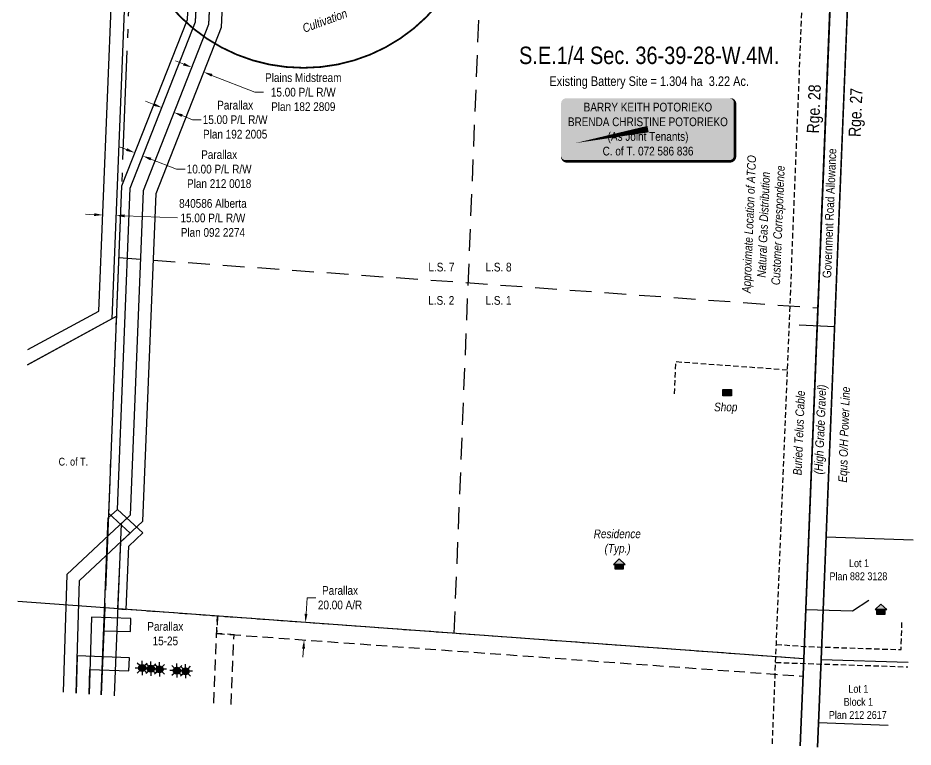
# Model space of a CAD drawing. Extents: x 302350 to 304876, y 5808283 to 5811113.
# Drawn here: x 302350 to 303379, y 5808283 to 5809120 of the extents above; entities that cross this region are included whole.
import ezdxf
from ezdxf.enums import TextEntityAlignment as Align

# ---------------------------------------------------------------- set-up
doc = ezdxf.new("R2010")
doc.units = 0
doc.header["$LTSCALE"] = 5
doc.header["$PDMODE"] = 34
doc.header["$PDSIZE"] = 0.03
for name, pattern in [('foc-ACCESSROAD', [3.75, 2.5, -1.25]), ('foc-BUFFER', [16.75, 15, -1.75]), ('foc-LSD', [8, 5, -3]), ('foc-QUARTERLINE', [33, 25, -3, 2, -3]), ('UG_PIPE', [1.875, 1.25, -0.625])]:
    doc.linetypes.add(name, pattern=pattern)
doc.layers.get('Defpoints').update_dxf_attribs({"color": 9})
for name, color, linetype in [('AS-OWNER', 7, 'Continuous'), ('AS-PIPE-UG', 44, 'UG_PIPE'), ('AS-PIPE-UG-T', 44, 'Continuous'), ('AS-POWER', 104, 'foc-POWER'), ('AS-RESIDENCE', 14, 'Continuous'), ('AS-TELEPHONE-T', 224, 'Continuous'), ('AS-TELUS', 224, 'foc-TEL'), ('AUX-BUFFER', 7, 'foc-BUFFER'), ('C-RW', 13, 'Continuous'), ('C-SYMBOL', 7, 'Continuous'), ('C-WS', 13, 'foc-ACCESSROAD'), ('C-WS-S', 8, 'Continuous'), ('D-TXT', 6, 'Continuous'), ('F-RW', 190, 'Continuous'), ('L-AREAREQUIRED', 7, 'Continuous'), ('L-QSEC', 8, 'foc-QUARTERLINE'), ('L-ROAD-T', 7, 'Continuous'), ('L-SEC', 7, 'Continuous'), ('L-SECTION-LSD', 7, 'foc-LSD'), ('L-TITLEDB', 4, 'Continuous'), ('L-TITLEDB-T', 4, 'Continuous')]:
    doc.layers.add(name, color=color, linetype=linetype)
for name, color, linetype, lineweight in [('C-RW-T', 13, 'Continuous', 9), ('F-RW-T', 190, 'Continuous', 9), ('T-TEXT', 48, 'Continuous', 18)]:
    doc.layers.add(name, color=color, linetype=linetype, lineweight=lineweight)
doc.styles.add('100L', font='ARIALN.TTF', dxfattribs={"height": 11})
doc.styles.add('175L', font='ARIALN.TTF', dxfattribs={"height": 20})
doc.styles.add('80', font='ARIALN.TTF', dxfattribs={"height": 10})
doc.styles.add('80CG', font='ARIALN.TTF', dxfattribs={"height": 10})
doc.styles.add('80L', font='ARIALN.TTF', dxfattribs={"height": 10})
doc.styles.add('80LS', font='ARIALNI.TTF', dxfattribs={"height": 10})
doc.styles.add('foc-LtypeFont', font='ARIALN.TTF', dxfattribs={"height": 7.35})
doc.styles.add('TXT', font='ARIALN.TTF', dxfattribs={"height": 0.2})
doc.linetypes.add('foc-POWER', pattern='A,6,-1,["P",foc-LtypeFont,S=0.2,R=0,X=-0.625,Y=-0.75],-1.24,4', length=12.24)
doc.linetypes.add('foc-POWER-NOLINE', pattern='A,0,-4,["P",foc-LtypeFont,S=0.2,R=0,X=-0.625,Y=-0.75],-8.24', length=12.24)
doc.linetypes.add('foc-TEL', pattern='A,2,-1,["T",foc-LtypeFont,S=0.2,R=0,X=-0.425,Y=-0.75],-1.24,8', length=12.24)
doc.linetypes.add('foc-TEL-NOLINE', pattern='A,0,-2,["T",foc-LtypeFont,S=0.2,R=0,X=-0.425,Y=-0.75],-10.24', length=12.24)
doc.dimstyles.new('Compass 5 000', dxfattribs={"dimscale": 5, "dimtxt": 9, "dimasz": 2, "dimexe": 0.2, "dimexo": 0.0625, "dimgap": 0.5, "dimtad": 0, "dimtih": 1, "dimtoh": 1, "dimzin": 0, "dimdsep": 46, "dimtxsty": '80CG', "dimcen": 0.1, "dimse1": 1, "dimse2": 1, "dimclrd": 256, "dimclrt": 256, "dimaunit": 1, "dimadec": 4, "dimazin": 0, "dimtfac": 0.06, "dimtofl": 0, "dimtmove": 0, "dimatfit": 1, "dimfxl": 0.2, "dimtolj": 1, "dimtzin": 0, "dimlwd": -1, "dimarcsym": 0})

# ---------------------------------------------------------------- blocks, each defined once
blk = doc.blocks.new('GAS')
h = blk.add_hatch(color=255)
h.dxf.hatch_style = 1
edge = h.paths.add_edge_path()
edge.add_arc((0, 0), 0.9, 0, 360)
for p, q in [((-0.81, 0), (-1.62, 0)), ((-0.57, 0.57), (-1.14, 1.14)), ((0, 0.81), (0, 1.62)), ((0.57, 0.57), (1.14, 1.14)), ((1.62, 0), (0.81, 0)), ((-0.57, -0.57), (-1.14, -1.14)), ((0, -0.81), (0, -1.62)), ((1.14, -1.14), (0.57, -0.57))]:
    blk.add_line(p, q)
blk.add_circle((0, 0), 0.8)
blk = doc.blocks.new('*D49')
at = {"layer": 'C-RW-T', "transparency": 16777216}
for p, q in [((302437.4, 5808894.4), (302427.4, 5808894.8)), ((302472.4, 5808893), (302533.1, 5808890.6))]:
    blk.add_line(p, q, dxfattribs=at)
for points in [[(302437.5, 5808896.1), (302437.3, 5808892.8), (302447.4, 5808894)], [(302472.4, 5808894.7), (302472.3, 5808891.4), (302462.4, 5808893.4)]]:
    blk.add_solid(points, dxfattribs=at)
at = {"layer": 'Defpoints', "color": 0, "transparency": 16777216}
for p in [(302456.4, 5809116), (302471.4, 5809115.4), (302447.4, 5808894)]:
    blk.add_point(p, dxfattribs=at)
at = {"layer": 'C-RW-T', "transparency": 16777216, "insert": (302573.9, 5808890.6), "char_height": 10, "attachment_point": 5, "style": '80CG'}
blk.add_mtext('\\A1;840586 Alberta\\P15.00 P/L R/W\\PPlan 092 2274', dxfattribs=at)
blk = doc.blocks.new('*D50')
at = {"layer": 'Defpoints', "color": 0, "transparency": 16777216}
for p in [(302552.8, 5809071.9), (302566.7, 5809066.4), (302563.5, 5809058.2)]:
    blk.add_point(p, dxfattribs=at)
at = {"layer": 'F-RW-T', "transparency": 16777216}
for p, q in [((302540.3, 5809067.4), (302530.9, 5809071)), ((302572.8, 5809054.5), (302622.1, 5809035.1)), ((302622.1, 5809035.1), (302632.1, 5809035.1))]:
    blk.add_line(p, q, dxfattribs=at)
for points in [[(302540.9, 5809068.9), (302539.6, 5809065.8), (302549.6, 5809063.7)], [(302573.4, 5809056.1), (302572.2, 5809053), (302563.5, 5809058.2)]]:
    blk.add_solid(points, dxfattribs=at)
at = {"layer": 'F-RW-T', "transparency": 16777216, "insert": (302677.8, 5809035.1), "char_height": 10, "attachment_point": 5, "style": '80CG'}
blk.add_mtext('\\A1;Plains Midstream\\P15.00 P/L R/W\\PPlan 182 2809', dxfattribs=at)
blk = doc.blocks.new('*D51')
at = {"layer": 'C-RW-T', "transparency": 16777216}
for p, q in [((302505.9, 5809021.1), (302496.6, 5809024.7)), ((302538.4, 5809008.2), (302550.4, 5809003.5)), ((302550.4, 5809003.5), (302560.4, 5809003.5))]:
    blk.add_line(p, q, dxfattribs=at)
for points in [[(302506.5, 5809022.6), (302505.3, 5809019.5), (302515.2, 5809017.4)], [(302539.1, 5809009.8), (302537.8, 5809006.7), (302529.1, 5809011.9)]]:
    blk.add_solid(points, dxfattribs=at)
at = {"layer": 'Defpoints', "color": 0, "transparency": 16777216}
for p in [(302513.6, 5809013.3), (302527.5, 5809007.8), (302529.1, 5809011.9)]:
    blk.add_point(p, dxfattribs=at)
at = {"layer": 'C-RW-T', "transparency": 16777216, "insert": (302599.5, 5809003.5), "char_height": 10, "attachment_point": 5, "style": '80CG'}
blk.add_mtext('\\A1;Parallax\\P15.00 P/L R/W\\PPlan 192 2005', dxfattribs=at)
blk = doc.blocks.new('*D52')
at = {"layer": 'C-RW-T', "transparency": 16777216}
for p, q in [((302474.7, 5808969.2), (302465.4, 5808972.9)), ((302502.6, 5808958.2), (302532, 5808946.7)), ((302532, 5808946.7), (302542, 5808946.7))]:
    blk.add_line(p, q, dxfattribs=at)
for points in [[(302475.3, 5808970.8), (302474.1, 5808967.7), (302484, 5808965.6)], [(302503.2, 5808959.8), (302502, 5808956.7), (302493.3, 5808961.9)]]:
    blk.add_solid(points, dxfattribs=at)
at = {"layer": 'Defpoints', "color": 0, "transparency": 16777216}
for p in [(302492.2, 5808986.3), (302501.5, 5808982.6), (302493.3, 5808961.9)]:
    blk.add_point(p, dxfattribs=at)
at = {"layer": 'C-RW-T', "transparency": 16777216, "insert": (302581.1, 5808946.7), "char_height": 10, "attachment_point": 5, "style": '80CG'}
blk.add_mtext('\\A1;Parallax\\P10.00 P/L R/W\\PPlan 212 0018', dxfattribs=at)
blk = doc.blocks.new('*D53')
at = {"layer": 'C-RW-T', "transparency": 16777216}
for p, q in [((302681, 5808435.7), (302682.4, 5808454.2)), ((302682.4, 5808454.2), (302692.4, 5808454.2)), ((302678.1, 5808395.8), (302677.4, 5808385.8))]:
    blk.add_line(p, q, dxfattribs=at)
for points in [[(302679.4, 5808435.8), (302682.7, 5808435.6), (302680.3, 5808425.7)], [(302676.5, 5808395.9), (302679.8, 5808395.7), (302678.8, 5808405.8)]]:
    blk.add_solid(points, dxfattribs=at)
at = {"layer": 'Defpoints', "color": 0, "transparency": 16777216}
for p in [(302729.4, 5808422.2), (302678.8, 5808405.8), (302727.9, 5808402.2)]:
    blk.add_point(p, dxfattribs=at)
at = {"layer": 'C-RW-T', "transparency": 16777216, "insert": (302720.1, 5808454.2), "char_height": 10, "attachment_point": 5, "style": '80CG'}
blk.add_mtext('\\A1;Parallax\\P20.00 A/R', dxfattribs=at)
blk = doc.blocks.new('*U55')
h = blk.add_hatch(color=59)
edge = h.paths.add_edge_path()
edge.add_line((-94, -37), (94, -37))
edge.add_arc((94, -31), 6, 270, 360)
edge.add_line((100, -31), (100, 29.5))
edge.add_arc((94, 29.5), 6, 0, 90)
edge.add_line((94, 35.5), (-94, 35.5))
edge.add_arc((-94, 29.5), 6, 90, 180)
edge.add_line((-100, 29.5), (-100, -31))
edge.add_arc((-94, -31), 6, 180, 270)
at = {"color": 1, "flags": 128}
blk.add_lwpolyline([(-94, -37, 3, 3, 0), (94, -37, 3, 3, 0.414214), (100, -31, 3, 3, 0), (100, 29.5, 3, 0, 0.414214), (94, 35.5, 0, 0, 0), (-94, 35.5, 0, 0, 0.414214), (-100, 29.5, 0, 0, 0), (-100, -31, 0, 3, 0.414214)], format="xyseb", close=True, dxfattribs=at)
blk.add_lwpolyline([(-84.2, -16.2, 0, 7.5, 0), (0, 0, 0, 0, 0)], format="xyseb", dxfattribs=at)
at = {"color": 1, "style": '80'}
blk.add_attdef('ENTER_TEXT_001', (-36, -5), '', height=10, dxfattribs=at)
blk = doc.blocks.new('res_occ')
for points in [[(0.1, 0.89), (-1.26, -0.37), (1.46, -0.37)], [(-0.9, -1.43), (1.1, -1.43), (1.1, -0.37), (-0.9, -0.37)]]:
    blk.add_hatch(color=14).paths.add_polyline_path(points)
at = {"color": 14}
for points in [[(0.1, 0.89), (-1.26, -0.37), (1.46, -0.37)], [(-0.9, -1.43), (1.1, -1.43), (1.1, -0.37), (-0.9, -0.37)]]:
    blk.add_lwpolyline(points, close=True, dxfattribs=at)
blk = doc.blocks.new('res_other')
blk.add_hatch(color=14).paths.add_polyline_path([(-1.09, 0.73), (0.91, 0.73), (0.91, -0.69), (-1.09, -0.69)])
at = {"color": 14}
blk.add_lwpolyline([(-1.09, 0.73), (0.91, 0.73), (0.91, -0.69), (-1.09, -0.69)], close=True, dxfattribs=at)

msp = doc.modelspace()

# ---------------------------------------------------------------- linework, layer by layer
at = {"layer": 'AS-PIPE-UG', "flags": 128}
for points in [[(303217.162, 5808286.419), (303220.932, 5808379.845), (303221.773, 5808400.662), (303234.492, 5808715.821), (303253.59, 5809188.977), (303259.984, 5809188.524), (303286.534, 5809186.647), (303306.96, 5809191.862), (303340.441, 5809190.571), (303342.005, 5809229.315), (303369.359, 5809906.899), (303369.369, 5809907.154), (303371.451, 5809958.719), (303338.021, 5809961.104), (303318.946, 5809962.464), (303318.098, 5809962.524), (303317.948, 5809962.535), (302519.303, 5810019.522), (302520.029, 5810037.831), (302413.492, 5810045.221)], [(303234.492, 5808715.821), (303105.823, 5808725.183), (303104.312, 5808687.179)], [(303221.773, 5808400.662), (303254.992, 5808398.245), (303274.8, 5808397.588), (303365.16, 5808394.597), (303366.196, 5808425.905)], [(303220.932, 5808379.845), (303373.059, 5808374.809)]]:
    msp.add_lwpolyline(points, dxfattribs=at)
at = {"layer": 'AS-POWER', "linetype": 'foc-POWER-NOLINE', "flags": 128}
msp.add_lwpolyline([(303269.171, 5808282.628), (303273.339, 5808383.386), (303305.881, 5809189.665), (303338.433, 5809995.972), (303342.464, 5810095.36)], dxfattribs=at)
at = {"layer": 'AS-POWER', "flags": 128}
msp.add_lwpolyline([(303247.89, 5808767.64), (303288.781, 5808765.99)], dxfattribs=at)
at = {"layer": 'AS-RESIDENCE', "color": 14}
msp.add_lwpolyline([(303160.192, 5808693.457), (303170.192, 5808693.457), (303170.192, 5808686.319), (303160.192, 5808686.319)], close=True, dxfattribs=at)
at = {"layer": 'AS-TELUS', "linetype": 'foc-TEL-NOLINE', "flags": 128}
msp.add_lwpolyline([(303249.1, 5808284.089), (303253.235, 5808384.052), (303287.243, 5809226.645)], dxfattribs=at)
at = {"layer": 'AS-TELUS', "flags": 128}
msp.add_lwpolyline([(303255.519, 5808440.635), (303309.344, 5808439.047), (303328.067, 5808451.624)], dxfattribs=at)
at = {"layer": 'AUX-BUFFER', "color": 251, "linetype": 'foc-BUFFER', "const_width": 1.999, "flags": 128}
msp.add_lwpolyline([(302677.528, 5809462.122), (302678.528, 5809462.122, -0.41421356), (302877.515, 5809263.135), (302877.515, 5809262.135, -0.41421356), (302678.528, 5809063.148), (302677.528, 5809063.148, -0.41421356), (302478.541, 5809262.135), (302478.541, 5809263.135, -0.41421356)], format="xyb", close=True, dxfattribs=at)
at = {"layer": 'C-RW', "flags": 128}
for points in [[(302445.333, 5808342.561), (302453.635, 5808546.062), (302464.033, 5808555.812), (302478.791, 5808925.017), (302554.09, 5809116.136), (302560.121, 5809241.961), (302515.391, 5809245.137), (302471.949, 5809303.971), (302484.545, 5809312.164), (302523.35, 5809259.61), (302575.805, 5809255.886), (302568.954, 5809112.943), (302493.678, 5808921.881), (302478.775, 5808549.073), (302468.377, 5808539.323), (302460.32, 5808341.936), (302460.225, 5808341.477)], [(302361.288, 5808739.328), (302442.916, 5808783.626), (302462.778, 5809274.047), (302477.736, 5809272.863), (302477.735, 5809272.858), (302457.573, 5808774.703), (302360.596, 5808722.033)], [(302445.333, 5808342.561), (302448.405, 5808416.334), (302479.003, 5808415.38), (302479.468, 5808430.372), (302434.391, 5808431.77), (302431.603, 5808343.559)], [(302431.603, 5808343.559), (302432.498, 5808371.873), (302477.423, 5808370.224), (302477.974, 5808385.214), (302417.982, 5808387.415), (302416.63, 5808344.649)]]:
    msp.add_lwpolyline(points, dxfattribs=at)
msp.add_lwpolyline([(302555.808, 5809151.974), (302545.817, 5809152.675), (302544.181, 5809118.264), (302468.867, 5808927.108), (302454.204, 5808560.304), (302453.856, 5808551.592), (302478.837, 5808528.568), (302467.505, 5808517.942), (302464.382, 5808441.439), (302474.361, 5808440.713), (302477.33, 5808513.446), (302493.525, 5808528.632), (302464.033, 5808555.812), (302478.791, 5808925.017), (302554.09, 5809116.136)], close=True, dxfattribs=at)
at = {"layer": 'C-WS', "flags": 128}
for points in [[(302574.895, 5808333.135), (302579.057, 5808433.097), (302449.496, 5808442.522), (302445.333, 5808342.561)], [(302594.861, 5808331.683), (302598.217, 5808411.65), (302578.225, 5808413.104)]]:
    msp.add_lwpolyline(points, dxfattribs=at)
msp.add_lwpolyline([(303252.408, 5808364.059), (303253.235, 5808384.052), (302579.057, 5808433.097), (302578.225, 5808413.104)], close=True, dxfattribs=at)
at = {"layer": 'F-RW', "flags": 128}
msp.add_lwpolyline([(302416.63, 5808344.649), (302420.721, 5808474.074), (302493.518, 5808542.334), (302508.564, 5808918.745), (302583.819, 5809109.75), (302585.023, 5809134.886), (302647.754, 5809130.48), (302649.94, 5809161.608), (302634.922, 5809162.632), (302633.789, 5809146.497), (302570.775, 5809150.923), (302568.954, 5809112.943), (302493.678, 5808921.881), (302478.775, 5808549.073), (302405.924, 5808480.763), (302401.657, 5808345.738)], dxfattribs=at)
at = {"layer": 'L-QSEC'}
for p, q in [((302481.671, 5809247.396), (302449.496, 5808442.522)), ((302449.496, 5808442.522), (302445.333, 5808342.561))]:
    msp.add_line(p, q, dxfattribs=at)
at = {"layer": 'L-SEC'}
for p, q in [((303285.781, 5809190.44), (303253.235, 5808384.052)), ((303305.881, 5809189.665), (303273.339, 5808383.386)), ((302449.496, 5808442.522), (302349.713, 5808449.772)), ((303253.235, 5808384.052), (302449.496, 5808442.522)), ((303253.235, 5808384.052), (303249.1, 5808284.095)), ((303273.339, 5808383.386), (303269.171, 5808282.635)), ((303273.339, 5808383.386), (303373.271, 5808380.077))]:
    msp.add_line(p, q, dxfattribs=at)
at = {"layer": 'L-SECTION-LSD'}
msp.add_line((302851.366, 5808413.287), (302883.728, 5809218.985), dxfattribs=at)
at = {"layer": 'L-TITLEDB'}
msp.add_line((302360.596, 5808722.021), (302462.883, 5808777.586), dxfattribs=at)
at = {"layer": 'L-TITLEDB', "flags": 128}
for points in [[(303279.026, 5808524.26), (303378.959, 5808520.951)], [(303270.347, 5808311.064), (303350.24, 5808307.84)]]:
    msp.add_lwpolyline(points, dxfattribs=at)

# ---------------------------------------------------------------- block references
at = {"layer": 'AS-RESIDENCE', "xscale": 4.999999999999993, "yscale": 4.999999999999993, "zscale": 4.999999999999993}
for name, p in [('res_other', (303165.663, 5808689.754)), ('res_occ', (303040.648, 5808494.416)), ('res_occ', (303341.475, 5808442.473))]:
    msp.add_blockref(name, p, dxfattribs=at)
at = {"layer": 'C-WS-S', "xscale": 4.999670399999995, "yscale": 4.999670399999995, "zscale": 4.999670399999995}
for p in [(302492.584, 5808373.451), (302502.571, 5808372.716), (302512.558, 5808371.981), (302532.464, 5808370.513), (302542.451, 5808369.778)]:
    msp.add_blockref('GAS', p, dxfattribs=at)

# ---------------------------------------------------------------- texts
at = {"layer": 'AS-POWER', "insert": (303292.772, 5808586.511), "char_height": 10, "attachment_point": 1, "rotation": 88.115307, "style": '80L'}
msp.add_mtext_dynamic_manual_height_columns('\\pi0.32626;{\\fArial Narrow|b0|i1|c0|p34;Equs O/H Power Line}', width=109.9704, gutter_width=49.95, heights=[0], dxfattribs=at)
at = {"layer": 'AS-RESIDENCE', "char_height": 9.99755, "attachment_point": 1, "style": 'TXT'}
for s, insert in [('\\pi24.081;{\\fArial Narrow|b0|i1|c0|p34;Shop}', (303126.093, 5808678.417)), ('\\pi10.288;{\\fArial Narrow|b0|i1|c0|p34;Residence\\P\\pi22.788;(Typ.)}', (303001.491, 5808532.641))]:
    msp.add_mtext_dynamic_manual_height_columns(s, width=73.85063, gutter_width=1, heights=[0], dxfattribs=dict(at, insert=insert))
at = {"layer": 'AS-TELEPHONE-T', "insert": (303240.75, 5808594.914), "char_height": 9.99997, "attachment_point": 1, "rotation": 87.688889, "style": '80L'}
msp.add_mtext_dynamic_manual_height_columns('\\pi0.31102;{\\fArial Narrow|b0|i1|c0|p34;Buried Telus Cable}', width=97.25889, gutter_width=49.999, heights=[0], dxfattribs=at)
at = {"layer": 'C-RW-T', "insert": (302519.217, 5808412.877), "char_height": 10, "attachment_point": 5, "style": '80CG'}
msp.add_mtext('\\A1;Parallax\\P15-25', dxfattribs=at)
at = {"layer": 'C-SYMBOL', "color": 3, "style": '175L'}
msp.add_text('S.E.1/4 Sec. 36-39-28-W.4M.', height=20, dxfattribs=at).set_placement((303075.538, 5809061.49), align=Align.BOTTOM_CENTER)
at = {"layer": 'D-TXT', "color": 3, "char_height": 14, "attachment_point": 1, "rotation": 87.688143, "style": '80L'}
for s, width, insert in [('Rge. 28', 73.75526, (303256.657, 5808988.114)), ('Rge. 27', 63.86109, (303304.645, 5808984.053))]:
    msp.add_mtext_dynamic_manual_height_columns(s, width=width, gutter_width=47.5, heights=[0], dxfattribs=dict(at, insert=insert))
at = {"layer": 'L-AREAREQUIRED', "color": 5, "style": '100L'}
msp.add_text('Existing Battery Site = 1.304 ha  3.22 Ac.', height=10.99927, dxfattribs=at).set_placement((303075.538, 5809038.992), align=Align.BOTTOM_CENTER)
at = {"layer": 'L-ROAD-T', "style": '80L'}
msp.add_text('Government Road Allowance', height=10, rotation=87.688784, dxfattribs=at).set_placement((303282.767, 5808896.04), align=Align.MIDDLE_CENTER)
at = {"layer": 'L-TITLEDB-T', "char_height": 8.99937, "attachment_point": 1, "style": '80L'}
for s, width, insert in [('\\pi22.22;C. of T.', 76.87066, (302374.313, 5808615.075)), ('\\pi28.291;Lot 1\\P\\pi5.8142;Plan 882 3128', 76.87066, (303277.012, 5808498.395)), ('\\pi22.906;Lot 1\\P\\pi17.479;Block 1\\P\\pi0.44094;Plan 212 2617', 66.09968, (303281.674, 5808354.053))]:
    msp.add_mtext_dynamic_manual_height_columns(s, width=width, gutter_width=45, heights=[0], dxfattribs=dict(at, insert=insert))
at = {"layer": 'T-TEXT', "style": '80LS'}
for s, height, rotation, p in [('Cultivation', 9.99934, 20, (302702.56, 5809117.221)), ('(High Grade Gravel)', 10, 87.688784, (303272.122, 5808647.565))]:
    msp.add_text(s, height=height, rotation=rotation, dxfattribs=at).set_placement(p, align=Align.MIDDLE_CENTER)

# ---------------------------------------------------------------- dimensions: what is measured, and where the dimension line sits
at = {"layer": 'C-RW-T'}
for base, p1, p2, angle, text, picture, middle in [((302447.387, 5808894.03), (302471.363, 5809115.411), (302456.378, 5809116.018), 177.680794, '840586 Alberta\\P15.00 P/L R/W\\PPlan 092 2274', '*D49', (302573.949, 5808890.56)), ((302529.141, 5809011.891), (302513.576, 5809013.307), (302527.532, 5809007.808), 338.495945, 'Parallax\\P15.00 P/L R/W\\PPlan 192 2005', '*D51', (302599.517, 5809003.503)), ((302493.32, 5808961.895), (302492.177, 5808986.272), (302501.481, 5808982.606), 338.495945, 'Parallax\\P10.00 P/L R/W\\PPlan 212 0018', '*D52', (302581.051, 5808946.669)), ((302678.843, 5808405.785), (302729.397, 5808422.16), (302727.946, 5808402.213), 265.839205, 'Parallax\\P20.00 A/R', '*D53', (302720.098, 5808454.163))]:
    dim = msp.add_linear_dim(base=base, p1=p1, p2=p2, angle=angle, text=text, dimstyle='Compass 5 000', dxfattribs=at)
    dim.commit()
    dim.dimension.update_dxf_attribs({"geometry": picture, "text_midpoint": middle, "dimtype": 161})
at = {"layer": 'F-RW-T'}
dim = msp.add_linear_dim(base=(302563.51, 5809058.205), p1=(302552.767, 5809071.858), p2=(302566.723, 5809066.36), angle=338.495945, text='Plains Midstream\\P15.00 P/L R/W\\PPlan 182 2809', dimstyle='Compass 5 000', dxfattribs=at)
dim.commit()
dim.dimension.update_dxf_attribs({"geometry": '*D50', "text_midpoint": (302677.76, 5809035.105), "dimtype": 161})

# ---------------------------------------------------------------- next in the draw order: texts
at = {"layer": 'AS-PIPE-UG-T', "insert": (303208.481, 5808882.811), "char_height": 9.99915, "width": 158.58584, "attachment_point": 5, "rotation": 87.688644, "style": '80CG', "bg_fill": 3, "box_fill_scale": 1.15, "bg_fill_color": 256, "bg_fill_true_color": 256, "bg_fill_transparency": 0}
msp.add_mtext('\\A1;{\\fArial Narrow|b0|i1|c0|p34;Approximate Location of ATCO\\PNatural Gas Distribution\\PCustomer Correspondence}', dxfattribs=at)

# ---------------------------------------------------------------- next in the draw order: linework, layer by layer
at = {"layer": 'L-SECTION-LSD'}
msp.add_line((302465.585, 5808845.026), (303269.508, 5808787.246), dxfattribs=at)

# ---------------------------------------------------------------- next in the draw order: block references
at = {"layer": 'AS-OWNER'}
ref = msp.add_blockref('*U55', (303074.213, 5808992.715), dxfattribs=at)
ref.add_attrib('ENTER_TEXT_001', 'BARRY KEITH POTORIEKO', (303000.199, 5809012.974), dxfattribs={"layer": '0', "color": 1, "height": 10, "style": '80'})
ref.add_attrib('ENTER_TEXT_002', 'BRENDA CHRISTINE POTORIEKO', (302982.071, 5808996.13), dxfattribs={"layer": '0', "color": 1, "height": 10, "style": '80'})
ref.add_attrib('ENTER_TEXT_003', '(As Joint Tenants)', (303027.733, 5808979.293), dxfattribs={"layer": '0', "color": 1, "height": 10, "style": '80'})
ref.add_attrib('ENTER_TEXT_004', 'C. of T. 072 586 836', (303021.982, 5808962.449), dxfattribs={"layer": '0', "color": 1, "height": 10, "style": '80'})

# ---------------------------------------------------------------- next in the draw order: texts
at = {"layer": 'L-SECTION-LSD', "char_height": 10, "attachment_point": 1, "style": '100L', "bg_fill": 3, "box_fill_scale": 1.5, "bg_fill_color": 256, "bg_fill_transparency": 0}
for s, width, insert in [('\\pi2.3061;L.S. 7', 30.88047, (302819.382, 5808839.173)), ('L.S. 8', 30.40114, (302887.342, 5808839.173)), ('\\pi2.1405;L.S. 2', 30.65342, (302819.382, 5808800.888)), ('L.S. 1', 29.99119, (302887.342, 5808800.888))]:
    msp.add_mtext_dynamic_manual_height_columns(s, width=width, gutter_width=55, heights=[0], dxfattribs=dict(at, insert=insert))

doc.saveas('drawing.dxf')
